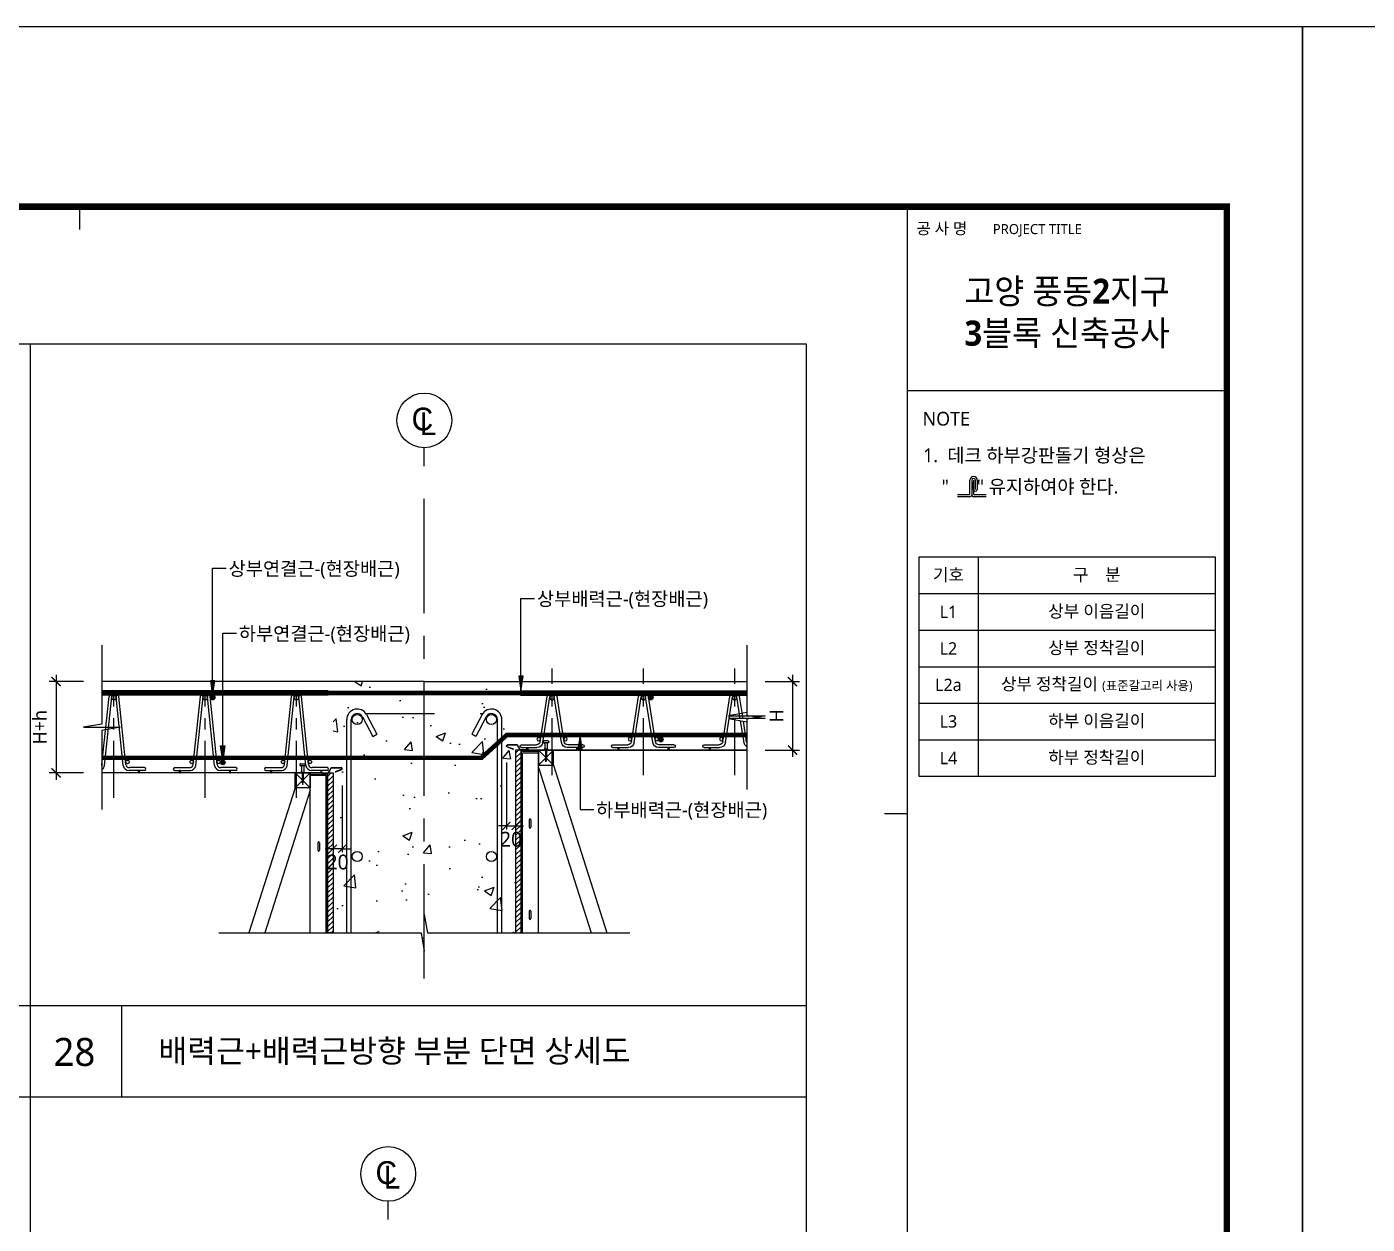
# Model space of a CAD drawing. Extents: x 10983 to 44623, y -18406 to 11294.
# Drawn here: x 33418 to 36354, y -3208 to -586 of the extents above; entities that cross this region are included whole.
import ezdxf

# ---------------------------------------------------------------- set-up
doc = ezdxf.new("R2010")
doc.units = 0
doc.header["$LTSCALE"] = 100
doc.header["$MEASUREMENT"] = 0
doc.header["$PDMODE"] = 3
doc.header["$PDSIZE"] = 10
for name, pattern in [('CEN', [62, 60, -1, 0, -1]), ('CENTERX2', [4, 2.5, -0.5, 0.5, -0.5]), ('HID', [2.5, 1.5, -1])]:
    doc.linetypes.add(name, pattern=pattern)
doc.layers.get('0').update_dxf_attribs({"linetype": 'CONTINUOUS'})
doc.layers.get('Defpoints').update_dxf_attribs({"color": 165, "linetype": 'CONTINUOUS'})
for name, color, linetype in [('-상부연결근', 4, 'CONTINUOUS'), ('-하부배력근', 3, 'CONTINUOUS'), ('-하부연결근', 4, 'CONTINUOUS'), ('0-TEXT', 3, 'CONTINUOUS'), ('DECK-CEN', 1, 'CEN'), ('DECK-CON', 2, 'CONTINUOUS'), ('DECK-DIM', 255, 'CONTINUOUS'), ('DECK-ETC STEEL', 6, 'CONTINUOUS'), ('DECK-HATCH', 251, 'CONTINUOUS'), ('DECK-LATTICE', 7, 'CONTINUOUS'), ('DECK-MAIN BAR', 2, 'CONTINUOUS'), ('DECK-PG', 4, 'CONTINUOUS'), ('DECK-RC', 251, 'CONTINUOUS'), ('DECK-RC(ETC)', 252, 'CONTINUOUS'), ('DECK-TABLE', 7, 'CONTINUOUS'), ('DECK-TEX1', 6, 'CONTINUOUS'), ('DECK-TEXT', 7, 'CONTINUOUS'), ('DECK-TITLE TEXT', 3, 'CONTINUOUS'), ('DECK-TRANS', 3, 'CONTINUOUS'), ('E2', 7, 'CONTINUOUS'), ('form', 7, 'CONTINUOUS'), ('form_TEX', 7, 'CONTINUOUS')]:
    doc.layers.add(name, color=color, linetype=linetype)
doc.styles.add('SY Panel', font='malgun.ttf')
doc.styles.add('VICON TEXT', font='malgun.ttf')
doc.styles.add('굴림', font='Gulim.ttf')
doc.styles.add('맑은고딕', font='malgun.ttf')
doc.dimstyles.new('STDECK-DIM', dxfattribs={"dimtxt": 35, "dimasz": 20, "dimexe": 15, "dimexo": 40, "dimgap": 10, "dimtad": 1, "dimdec": 0, "dimtxsty": 'SY Panel', "dimblk": 'ARCHTICK', "dimcen": 2.5, "dimdle": 15, "dimclrd": 7, "dimclre": 7, "dimclrt": 6, "dimadec": 0, "dimazin": 0, "dimtfac": 1, "dimtdec": 0, "dimtmove": 0, "dimatfit": 3, "dimldrblk": 'ARCHTICK', "dimfxl": 1, "dimarcsym": 0})
doc.dimstyles.new('STDECK-DIM 2', dxfattribs={"dimscale": 2.5, "dimtxt": 12, "dimasz": 7, "dimexe": 3, "dimexo": 3, "dimgap": 3, "dimtad": 1, "dimdec": 0, "dimlunit": 6, "dimtxsty": 'VICON TEXT', "dimblk": 'ARCHTICK', "dimcen": 2.5, "dimclrd": 7, "dimclre": 7, "dimclrt": 6, "dimadec": 0, "dimazin": 0, "dimtfac": 1, "dimtdec": 0, "dimtix": 1, "dimtmove": 0, "dimatfit": 3, "dimfxl": 1, "dimarcsym": 0})
pattern_1 = [(45, (6451.725, -5287.8665), (-5.3033009, 5.3033009), [])]

# ---------------------------------------------------------------- blocks, each defined once
blk = doc.blocks.new('_ArchTick')
at = {"color": 0, "linetype": 'ByBlock', "const_width": 0.15}
blk.add_lwpolyline([(-0.5, -0.5), (0.5, 0.5)], dxfattribs=at)
blk = doc.blocks.new('*D109')
at = {"layer": 'DECK-DIM', "color": 7, "lineweight": -2}
for p, q in [((34468.6, -2197.4), (34468.6, -2343.5)), ((34488.6, -2197.4), (34488.6, -2343.5)), ((34468.6, -2336), (34451.1, -2336)), ((34468.6, -2336), (34488.6, -2336)), ((34488.6, -2336), (34506.1, -2336))]:
    blk.add_line(p, q, dxfattribs=at)
at = {"layer": 'Defpoints', "color": 0, "ltscale": 0.5}
for p in [(34468.6, -2189.9), (34488.6, -2189.9), (34488.6, -2336)]:
    blk.add_point(p, dxfattribs=at)
at = {"layer": 'DECK-DIM', "color": 7, "lineweight": -2, "ltscale": 0.5, "xscale": 17.5, "yscale": 17.5, "zscale": 17.5}
blk.add_blockref('_ArchTick', (34468.6, -2336), dxfattribs=at)
at = {"layer": 'DECK-DIM', "color": 7, "lineweight": -2, "ltscale": 0.5, "xscale": 17.5, "yscale": 17.5, "zscale": 17.5, "rotation": 180}
blk.add_blockref('_ArchTick', (34488.6, -2336), dxfattribs=at)
at = {"layer": 'DECK-DIM', "color": 6, "ltscale": 0.5, "insert": (34478.6, -2365.3), "char_height": 32.5, "attachment_point": 5, "style": 'VICON TEXT'}
blk.add_mtext('20', dxfattribs=at)
blk = doc.blocks.new('*D110')
at = {"layer": 'DECK-DIM', "color": 7, "lineweight": -2}
for p, q in [((34088.6, -2247.4), (34088.6, -2393.5)), ((34108.6, -2247.4), (34108.6, -2393.5)), ((34088.6, -2386), (34071.1, -2386)), ((34108.6, -2386), (34088.6, -2386)), ((34108.6, -2386), (34126.1, -2386))]:
    blk.add_line(p, q, dxfattribs=at)
at = {"layer": 'Defpoints', "color": 0, "ltscale": 0.5}
for p in [(34088.6, -2239.9), (34108.6, -2239.9), (34088.6, -2386)]:
    blk.add_point(p, dxfattribs=at)
at = {"layer": 'DECK-DIM', "color": 7, "lineweight": -2, "ltscale": 0.5, "xscale": 17.5, "yscale": 17.5, "zscale": 17.5}
blk.add_blockref('_ArchTick', (34088.6, -2386), dxfattribs=at)
at = {"layer": 'DECK-DIM', "color": 7, "lineweight": -2, "ltscale": 0.5, "xscale": 17.5, "yscale": 17.5, "zscale": 17.5, "rotation": 180}
blk.add_blockref('_ArchTick', (34108.6, -2386), dxfattribs=at)
at = {"layer": 'DECK-DIM', "color": 6, "ltscale": 0.5, "insert": (34098.6, -2415.3), "char_height": 32.5, "attachment_point": 5, "style": 'VICON TEXT'}
blk.add_mtext('20', dxfattribs=at)
blk = doc.blocks.new('*D111')
at = {"layer": 'DECK-DIM', "color": 7, "lineweight": -2}
for p, q in [((33541.9, -2019.9), (33466.9, -2019.9)), ((33481.9, -2004.9), (33481.9, -2234.9)), ((33541.9, -2219.9), (33466.9, -2219.9))]:
    blk.add_line(p, q, dxfattribs=at)
at = {"layer": 'Defpoints', "color": 0, "ltscale": 0.5}
for p in [(33581.9, -2019.9), (33481.9, -2219.9), (33581.9, -2219.9)]:
    blk.add_point(p, dxfattribs=at)
at = {"layer": 'DECK-DIM', "color": 7, "lineweight": -2, "ltscale": 0.5, "xscale": 20, "yscale": 20, "zscale": 20}
for p, rotation in [((33481.9, -2019.9), 90), ((33481.9, -2219.9), 270)]:
    blk.add_blockref('_ArchTick', p, dxfattribs=dict(at, rotation=rotation))
at = {"layer": 'DECK-DIM', "color": 6, "ltscale": 0.5, "insert": (33446, -2119.9), "char_height": 30, "attachment_point": 5, "rotation": 90, "style": 'SY Panel'}
blk.add_mtext('H+h', dxfattribs=at)
blk = doc.blocks.new('*D112')
at = {"layer": 'DECK-DIM', "color": 7, "lineweight": -2}
for p, q in [((35035.3, -2019.9), (35110.3, -2019.9)), ((35095.3, -2004.9), (35095.3, -2184.9)), ((35035.3, -2169.9), (35110.3, -2169.9))]:
    blk.add_line(p, q, dxfattribs=at)
at = {"layer": 'Defpoints', "color": 0, "ltscale": 0.5}
for p in [(34995.3, -2019.9), (34995.3, -2169.9), (35095.3, -2169.9)]:
    blk.add_point(p, dxfattribs=at)
at = {"layer": 'DECK-DIM', "color": 7, "lineweight": -2, "ltscale": 0.5, "xscale": 20, "yscale": 20, "zscale": 20}
for p, rotation in [((35095.3, -2019.9), 90), ((35095.3, -2169.9), 270)]:
    blk.add_blockref('_ArchTick', p, dxfattribs=dict(at, rotation=rotation))
at = {"layer": 'DECK-DIM', "color": 6, "ltscale": 0.5, "insert": (35060.3, -2094.9), "char_height": 30, "attachment_point": 5, "rotation": 90, "style": 'SY Panel'}
blk.add_mtext('H', dxfattribs=at)
blk = doc.blocks.new('tg4')
at = {"layer": 'DECK-MAIN BAR'}
h = blk.add_hatch(color=256, dxfattribs=at)
h.dxf.hatch_style = 1
h.paths.add_polyline_path([(7710.5, 42136.7, 0.414214), (7705.5, 42131.7, 0.414214), (7710.5, 42126.7)])
h.paths.add_polyline_path([(7735.8, 42040.8, 1), (7743.8, 42040.8, 1)])
h.paths.add_polyline_path([(7710.5, 42136.7), (7710.5, 42126.7, 0.414214), (7715.5, 42131.7, 0.414214)])
edge = h.paths.add_edge_path()
edge.add_line((7683.8, 42043.8), (7683.8, 42037.7))
edge.add_arc((7681.2, 42040.7), 4, 310.4298, 409.5702)
h = blk.add_hatch(color=256, dxfattribs=at)
h.dxf.hatch_style = 1
h.paths.add_polyline_path([(7877.2, 42040.7, 1), (7885.2, 42040.7, 1)])
h.paths.add_polyline_path([(7910.5, 42136.7, 0.414214), (7905.5, 42131.7, 0.414214), (7910.5, 42126.7)])
h.paths.add_polyline_path([(7935.8, 42040.8, 1), (7943.8, 42040.8, 1)])
h.paths.add_polyline_path([(7910.5, 42136.7), (7910.5, 42126.7, 0.414214), (7915.5, 42131.7, 0.414214)])
h = blk.add_hatch(color=256, dxfattribs=at)
h.dxf.hatch_style = 1
h.paths.add_polyline_path([(8077.2, 42040.7, 1), (8085.2, 42040.7, 1)])
h.paths.add_polyline_path([(8110.5, 42136.7, 0.414214), (8105.5, 42131.7, 0.414214), (8110.5, 42126.7)])
h.paths.add_polyline_path([(8135.8, 42040.8, 1), (8143.8, 42040.8, 1)])
h.paths.add_polyline_path([(8110.5, 42136.7), (8110.5, 42126.7, 0.414214), (8115.5, 42131.7, 0.414214)])
at = {"layer": 'DECK-CEN', "linetype": 'CENTERX2', "ltscale": 0.5}
for p, q in [((7710.5, 41961.8), (7710.5, 42195.4)), ((7910.5, 41961.8), (7910.5, 42195.4)), ((8110.5, 41961.8), (8110.5, 42195.4))]:
    blk.add_line(p, q, dxfattribs=at)
at = {"layer": 'DECK-LATTICE', "ltscale": 0.5}
for p, q in [((8179.9, 42146.7), (7683.8, 42146.7)), ((8179.9, 42136.7), (7683.8, 42136.7)), ((7692.2, 42085.7), (7699.7, 42134.3)), ((7698.3, 42085.7), (7705.7, 42133.6)), ((7730.8, 42033.2), (7715.2, 42133.6)), ((7736.6, 42035), (7721.2, 42134.3)), ((7884.3, 42035), (7899.7, 42134.3)), ((7890.1, 42033.2), (7905.7, 42133.6)), ((7930.8, 42033.2), (7915.2, 42133.6)), ((7936.6, 42035), (7921.2, 42134.3)), ((8084.3, 42035), (8099.7, 42134.3)), ((8090.1, 42033.2), (8105.7, 42133.6)), ((8130.8, 42033.2), (8115.2, 42133.6)), ((8136.6, 42035), (8121.2, 42134.3)), ((7690.1, 42033.2), (7697.6, 42081.1)), ((7684.3, 42035), (7691.3, 42080)), ((7777.5, 42028.2), (7744.5, 42028.2)), ((7843.5, 42028.2), (7876.4, 42028.2)), ((7977.5, 42028.2), (7944.5, 42028.2)), ((8043.5, 42028.2), (8076.4, 42028.2)), ((8177.5, 42028.2), (8144.5, 42028.2)), ((7777.5, 42022.2), (7743.7, 42022.2)), ((7843.5, 42022.2), (7877.3, 42022.2)), ((7977.5, 42022.2), (7943.7, 42022.2)), ((8043.5, 42022.2), (8077.3, 42022.2)), ((8177.5, 42022.2), (8143.7, 42022.2))]:
    blk.add_line(p, q, dxfattribs=at)
for centre, radius, start, end in [((7702.7, 42133.7), 3.01, 349.5852, 169.9415), ((7718.2, 42133.7), 3.01, 10.0585, 190.4148), ((7902.7, 42133.7), 3.01, 349.5852, 169.9415), ((7918.2, 42133.7), 3.01, 10.0585, 190.4148), ((8102.7, 42133.7), 3.01, 349.5852, 169.9415), ((8118.2, 42133.7), 3.01, 10.0585, 190.4148), ((7676.4, 42036.2), 8, 336.4782, 351.1777), ((7677.3, 42035.2), 13, 299.8906, 351.1777), ((7743.7, 42035.2), 13, 188.8223, 270), ((7744.5, 42036.2), 8, 188.8223, 270), ((7777.5, 42025.2), 3, 270, 90), ((7843.5, 42025.2), 3, 90, 270), ((7876.4, 42036.2), 8, 270, 351.1777), ((7877.3, 42035.2), 13, 270, 351.1777), ((7943.7, 42035.2), 13, 188.8223, 270), ((7944.5, 42036.2), 8, 188.8223, 270), ((7977.5, 42025.2), 3, 270, 90), ((8043.5, 42025.2), 3, 90, 270), ((8076.4, 42036.2), 8, 270, 351.1777), ((8077.3, 42035.2), 13, 270, 351.1777), ((8143.7, 42035.2), 13, 188.8223, 270), ((8144.5, 42036.2), 8, 188.8223, 270), ((8177.5, 42025.2), 3, 270, 90)]:
    blk.add_arc(centre, radius, start, end, dxfattribs=at)
at = {"layer": 'DECK-MAIN BAR', "ltscale": 0.5}
for centre, radius in [((7710.5, 42131.7), 5), ((7910.5, 42131.7), 5), ((8110.5, 42131.7), 5), ((7739.8, 42040.8), 4), ((7881.2, 42040.7), 4), ((7939.8, 42040.8), 4), ((8081.2, 42040.7), 4), ((8139.8, 42040.8), 4)]:
    blk.add_circle(centre, radius, dxfattribs=at)
blk.add_arc((7681.2, 42040.7), 4, 310.4298, 49.5702, dxfattribs=at)
at = {"layer": 'DECK-PG'}
for p, q in [((8180.8, 42017.8), (8186.1, 42027.5)), ((8181.3, 42017.5), (8186.6, 42027.2)), ((8187.4, 42028.2), (8208.1, 42028.2)), ((8187.4, 42027.7), (8208.1, 42027.7)), ((8208.7, 42023.9), (8195.4, 42019.1)), ((8208.6, 42023.9), (8195.4, 42019.1)), ((8208.9, 42023.5), (8195.5, 42018.6)), ((7764, 42021.2), (7764, 42018.7)), ((7764.5, 42018.7), (7764.5, 42021.2)), ((7765, 42021.2), (7765, 42017.5)), ((7765, 42018.7), (7765, 42020.7)), ((7765.5, 42021.2), (7765.5, 42017.2)), ((7766, 42017.5), (7766, 42021.2)), ((7854, 42021.2), (7854, 42018.7)), ((7854.5, 42018.7), (7854.5, 42021.2)), ((7855, 42021.2), (7855, 42017.5)), ((7855, 42018.7), (7855, 42020.7)), ((7855.5, 42021.2), (7855.5, 42017.2)), ((7856, 42017.5), (7856, 42021.2)), ((7964, 42021.2), (7964, 42018.7)), ((7964.5, 42018.7), (7964.5, 42021.2)), ((7965, 42021.2), (7965, 42017.5)), ((7965, 42018.7), (7965, 42020.7)), ((7965.5, 42021.2), (7965.5, 42017.2)), ((7966, 42017.5), (7966, 42021.2)), ((8054, 42021.2), (8054, 42018.7)), ((8054.5, 42018.7), (8054.5, 42021.2)), ((8055, 42021.2), (8055, 42017.5)), ((8055, 42018.7), (8055, 42020.7)), ((8055.5, 42021.2), (8055.5, 42017.2)), ((8056, 42017.5), (8056, 42021.2)), ((8164, 42021.2), (8164, 42018.7)), ((8164.5, 42018.7), (8164.5, 42021.2)), ((8165, 42021.2), (8165, 42017.5)), ((8165, 42018.7), (8165, 42020.7)), ((8165.5, 42021.2), (8165.5, 42017.2)), ((8166, 42017.5), (8166, 42021.2)), ((8166, 42016.7), (8179.9, 42016.7)), ((8166.2, 42017.2), (8179.9, 42017.2)), ((8195.4, 42019.1), (8195.5, 42018.6))]:
    blk.add_line(p, q, dxfattribs=at)
at = {"layer": 'DECK-PG', "ltscale": 0.5}
for p, q in [((7764.7, 42017.2), (7683.8, 42017.2)), ((7765, 42016.7), (7683.8, 42016.7)), ((7855, 42016.7), (7766, 42016.7)), ((7854.7, 42017.2), (7766.2, 42017.2)), ((7965, 42016.7), (7856, 42016.7)), ((7964.7, 42017.2), (7856.2, 42017.2)), ((8055, 42016.7), (7966, 42016.7)), ((8054.7, 42017.2), (7966.2, 42017.2)), ((8165, 42016.7), (8056, 42016.7)), ((8164.7, 42017.2), (8056.2, 42017.2))]:
    blk.add_line(p, q, dxfattribs=at)
at = {"layer": 'DECK-PG'}
for centre, radius, start, end in [((8187.4, 42026.8), 1.46, 90, 151.3895), ((8187.4, 42026.8), 0.955, 90, 151.3895), ((8208.1, 42025.8), 2.46, 290, 90), ((8208.1, 42025.8), 1.96, 290, 90), ((7765, 42021.2), 1, 0, 180), ((7765, 42021.2), 1, 0, 180), ((7764.5, 42018.7), 0.5, 180, 0), ((7765, 42021.2), 0.5, 0, 180), ((7764.7, 42017.5), 0.25, 270, 0), ((7765, 42017.2), 0.5, 270, 0), ((7766, 42017.2), 0.5, 180, 270), ((7766.2, 42017.5), 0.25, 180, 270), ((7855, 42021.2), 1, 0, 180), ((7855, 42021.2), 1, 0, 180), ((7854.5, 42018.7), 0.5, 180, 0), ((7855, 42021.2), 0.5, 0, 180), ((7854.7, 42017.5), 0.25, 270, 0), ((7855, 42017.2), 0.5, 270, 0), ((7856, 42017.2), 0.5, 180, 270), ((7856.2, 42017.5), 0.25, 180, 270), ((7965, 42021.2), 1, 0, 180), ((7965, 42021.2), 1, 0, 180), ((7964.5, 42018.7), 0.5, 180, 0), ((7965, 42021.2), 0.5, 0, 180), ((7964.7, 42017.5), 0.25, 270, 0), ((7965, 42017.2), 0.5, 270, 0), ((7966, 42017.2), 0.5, 180, 270), ((7966.2, 42017.5), 0.25, 180, 270), ((8055, 42021.2), 1, 0, 180), ((8055, 42021.2), 1, 0, 180), ((8054.5, 42018.7), 0.5, 180, 0), ((8055, 42021.2), 0.5, 0, 180), ((8054.7, 42017.5), 0.25, 270, 0), ((8055, 42017.2), 0.5, 270, 0), ((8056, 42017.2), 0.5, 180, 270), ((8056.2, 42017.5), 0.25, 180, 270), ((8165, 42021.2), 1, 0, 180), ((8165, 42021.2), 1, 0, 180), ((8164.5, 42018.7), 0.5, 180, 0), ((8165, 42021.2), 0.5, 0, 180), ((8164.7, 42017.5), 0.25, 270, 0), ((8165, 42017.2), 0.5, 270, 0), ((8166, 42017.2), 0.5, 180, 270), ((8166.2, 42017.5), 0.25, 180, 270), ((8179.9, 42018.3), 1.05, 270, 331.3895), ((8179.9, 42018.3), 1.55, 270, 331.3895)]:
    blk.add_arc(centre, radius, start, end, dxfattribs=at)
blk = doc.blocks.new('하부강판돌기')
for p, q in [((1505193, 767703), (1505193, 767942)), ((1505225, 767942), (1505225, 767687)), ((1505257, 767942), (1505257, 767703)), ((1505257, 767782), (1505257, 767910)), ((1505289, 767782), (1505289, 767942)), ((1505321, 767942), (1505321, 767782)), ((1505177, 767687), (1504975, 767687)), ((1505193, 767655), (1504975, 767655)), ((1505475, 767655), (1505257, 767655)), ((1505475, 767687), (1505273, 767687))]:
    blk.add_line(p, q)
for centre, radius, start, end in [((1505257, 767942), 63.8, 0, 180), ((1505257, 767942), 63.8, 0, 180), ((1505257, 767942), 31.9, 0, 180), ((1505289, 767782), 31.9, 180, 0), ((1505177, 767703), 15.9, 270, 0), ((1505193, 767687), 31.9, 270, 0), ((1505257, 767687), 31.9, 180, 270), ((1505273, 767703), 15.9, 180, 270)]:
    blk.add_arc(centre, radius, start, end)

msp = doc.modelspace()

# ---------------------------------------------------------------- hatches: boundary and pattern name
at = {"layer": '-상부연결근', "linetype": 'ByBlock'}
h = msp.add_hatch(color=0, dxfattribs=at)
h.paths.add_polyline_path([(33829.4, -2018.4), (33824.7, -2018.4), (33824.7, -2049.9)])
h.paths.add_polyline_path([(33824.7, -2018.4), (33820, -2018.4), (33824.7, -2049.9)])
at = {"layer": '-상부연결근'}
h = msp.add_hatch(color=256, dxfattribs=at)
h.dxf.hatch_style = 1
h.paths.add_polyline_path([(33829.7, -2054.9, 1), (33819.7, -2054.9, 1)])
h = msp.add_hatch(color=256, dxfattribs=at)
h.dxf.hatch_style = 1
h.paths.add_polyline_path([(34789.7, -2054.9, 1), (34779.7, -2054.9, 1)])
at = {"layer": '-하부배력근', "linetype": 'ByBlock'}
h = msp.add_hatch(color=0, dxfattribs=at)
h.paths.add_polyline_path([(34625.2, -2168.3), (34629.9, -2168.3), (34629.9, -2136.9)])
h.paths.add_polyline_path([(34629.9, -2168.3), (34634.7, -2168.3), (34629.9, -2136.9)])
at = {"layer": '-하부연결근'}
h = msp.add_hatch(color=256, dxfattribs=at)
h.dxf.hatch_style = 1
h.paths.add_polyline_path([(34811.9, -2146.9, 1), (34801.9, -2146.9, 1)])
at = {"layer": '-하부연결근', "linetype": 'ByBlock'}
h = msp.add_hatch(color=0, dxfattribs=at)
h.paths.add_polyline_path([(33847.1, -2191.9), (33847.1, -2160.4), (33842.4, -2160.4)])
h.paths.add_polyline_path([(33847.1, -2191.9), (33851.8, -2160.4), (33847.1, -2160.4)])
at = {"layer": '-하부연결근'}
h = msp.add_hatch(color=256, dxfattribs=at)
h.dxf.hatch_style = 1
h.paths.add_polyline_path([(33852.1, -2196.9, 1), (33842.1, -2196.9, 1)])
at = {"linetype": 'ByBlock'}
h = msp.add_hatch(color=256, dxfattribs=at)
h.paths.add_polyline_path([(34505, -2008.4), (34500.3, -2008.4), (34500.3, -2039.9)])
h.paths.add_polyline_path([(34500.3, -2008.4), (34495.5, -2008.4), (34500.3, -2039.9)])
at = {"layer": 'DECK-HATCH'}
h = msp.add_hatch(dxfattribs=at)
h.set_pattern_fill('AR-CONC', color=256, scale=30, style=0)
h.set_pattern_definition([(50, (6451.72, -5287.87), (215.178, -18.8256), [22.5, -247.5]), (355, (6451.72, -5287.87), (-41.6254, 225.6576), [18, -198]), (100.45144, (6469.66, -5289.44), (173.5527, 206.832), [19.122, -210.3426]), (46.1842, (6451.72, -5227.87), (320.1724, -49.6558), [33.75, -371.25]), (96.6356, (6478.4, -5232), (280.3986, 292.2356), [28.683, -315.514]), (351.1842, (6451.72, -5227.87), (280.3986, 292.2356), [27, -297]), (21, (6481.72, -5242.87), (179.0721, -120.7857), [22.5, -247.5]), (326, (6481.72, -5242.87), (72.9946, 217.545), [18, -198]), (71.45144, (6496.65, -5252.93), (252.0667, 96.7593), [19.122, -210.3426]), (37.5, (6451.725, -5287.87), (3.64796, 99.86816), [0, -195.6, 0, -201, 0, -198.75]), (7.5, (6451.72, -5287.87), (78.92086, 118.3235), [0, -114.6, 0, -191.1, 0, -75.75]), (327.5, (6384.825, -5287.87), (160.14673, -6.76646), [0, -75, 0, -234, 0, -310.5]), (317.5, (6354.82, -5287.87), (174.95585, 30.0315), [0, -97.5, 0, -155.4, 0, -220.5])])
h.paths.add_polyline_path([(34288.6, -2019.9), (34088.6, -2019.9), (34088.6, -2570), (34281.5, -2570), (34288.6, -2610), (34288.6, -2530)])
h.paths.add_polyline_path([(34488.6, -2019.9), (34288.6, -2019.9), (34288.6, -2530), (34295.6, -2570), (34488.6, -2570)])
at = {"layer": 'DECK-HATCH', "linetype": 'ByBlock'}
h = msp.add_hatch(dxfattribs=at)
h.set_pattern_fill('ANSI31', color=256, scale=60, style=0)
h.set_pattern_definition(pattern_1)
h.paths.add_polyline_path([(34500.6, -2169.9), (34488.6, -2169.9), (34488.6, -2570), (34500.6, -2570)])
h.paths.add_polyline_path([(34481.3, -2288.5), (34539.9, -2288.5), (34539.9, -2333.5), (34481.3, -2333.5)], flags=9)
h = msp.add_hatch(dxfattribs=at)
h.set_pattern_fill('ANSI31', color=256, scale=60, style=0)
h.set_pattern_definition(pattern_1)
h.paths.add_polyline_path([(34088.6, -2219.9), (34076.6, -2219.9), (34076.6, -2570), (34088.6, -2570)])
h.paths.add_polyline_path([(34069.3, -2338.5), (34127.9, -2338.5), (34127.9, -2383.5), (34069.3, -2383.5)], flags=9)
at = {"layer": 'DECK-MAIN BAR'}
h = msp.add_hatch(color=256, dxfattribs=at)
h.dxf.hatch_style = 1
h.paths.add_polyline_path([(33975, -2195.8, 1), (33983, -2195.8, 1)])
h.paths.add_polyline_path([(34034.1, -2195.8, 1), (34042.1, -2195.8, 1)])
h.paths.add_polyline_path([(34013.6, -2054.9, 1), (34003.6, -2054.9, 1)])
h.paths.add_polyline_path([(33803.6, -2054.9, 1), (33813.6, -2054.9, 1)])
h.paths.add_polyline_path([(33775, -2195.8, 1), (33783, -2195.8, 1)])
h.paths.add_polyline_path([(33834.1, -2195.8, 1), (33842.1, -2195.8, 1)])
h.paths.add_polyline_path([(33634.2, -2195.8, 1), (33642.2, -2195.8, 1)])
h.paths.add_polyline_path([(33603.6, -2054.9, 1), (33613.6, -2054.9, 1)])

# ---------------------------------------------------------------- linework, layer by layer
at = {"layer": '-상부연결근', "color": 0, "linetype": 'ByBlock'}
for p, q in [((33824.7, -1771.9), (33854.7, -1771.9)), ((33824.7, -2049.9), (33824.7, -1771.9))]:
    msp.add_line(p, q, dxfattribs=at)
msp.add_lwpolyline([(33829.4, -2018.4), (33820, -2018.4), (33824.7, -2049.9), (33829.4, -2018.4)], dxfattribs=at)
at = {"layer": '-상부연결근'}
for centre in [(33824.7, -2054.9), (34784.7, -2054.9)]:
    msp.add_circle(centre, 5, dxfattribs=at)
at = {"layer": '-하부배력근', "color": 0, "linetype": 'ByBlock'}
for p, q in [((34629.9, -2136.9), (34629.9, -2300)), ((34629.9, -2300), (34659.9, -2300))]:
    msp.add_line(p, q, dxfattribs=at)
at = {"layer": '-하부배력근', "ltscale": 0.5, "const_width": 10}
msp.add_lwpolyline([(33582.4, -2186.9), (34413.7, -2186.9), (34469.3, -2136.9), (34995.9, -2136.9)], dxfattribs=at)
at = {"layer": '-하부배력근', "color": 0, "linetype": 'ByBlock'}
msp.add_lwpolyline([(34625.2, -2168.3), (34634.7, -2168.3), (34629.9, -2136.9), (34625.2, -2168.3)], dxfattribs=at)
at = {"layer": '-하부연결근', "color": 0, "linetype": 'ByBlock'}
for p, q in [((33847.1, -1914.1), (33877.1, -1914.1)), ((33847.1, -2191.9), (33847.1, -1914.1))]:
    msp.add_line(p, q, dxfattribs=at)
msp.add_lwpolyline([(33842.4, -2160.4), (33851.8, -2160.4), (33847.1, -2191.9), (33842.4, -2160.4)], dxfattribs=at)
at = {"layer": '-하부연결근'}
for centre in [(34806.9, -2146.9), (33847.1, -2196.9)]:
    msp.add_circle(centre, 5, dxfattribs=at)
at = {"linetype": 'ByBlock'}
for p, q in [((34500.3, -2039.9), (34500.3, -1837.9)), ((34500.3, -1837.9), (34530.3, -1837.9))]:
    msp.add_line(p, q, dxfattribs=at)
msp.add_lwpolyline([(34505, -2008.4), (34495.5, -2008.4), (34500.3, -2039.9), (34505, -2008.4)], dxfattribs=at)
at = {"layer": 'DECK-CEN', "linetype": 'CENTERX2'}
msp.add_line((34288.6, -2670), (34288.6, -1598), dxfattribs=at)
at = {"layer": 'DECK-CEN', "linetype": 'CENTERX2', "ltscale": 0.5}
for p, q in [((33608.6, -2274.7), (33608.6, -2041.2)), ((33808.6, -2274.7), (33808.6, -2041.2)), ((34008.6, -2274.7), (34008.6, -2041.2))]:
    msp.add_line(p, q, dxfattribs=at)
at = {"layer": 'DECK-CON'}
for q in [(33581.9, -2019.9), (34995.3, -2019.9)]:
    msp.add_line((34288.6, -2019.9), q, dxfattribs=at)
for points in [[(33581.9, -1939.9), (33581.9, -2112.8), (33541.9, -2119.9), (33621.9, -2119.9), (33581.9, -2126.9), (33581.9, -2299.9)], [(34995.3, -1939.9), (34995.3, -2087.8), (34955.3, -2094.9), (35035.3, -2094.9), (34995.3, -2101.9), (34995.3, -2249.9)], [(34995.3, -1945.9), (34995.3, -2093.8), (35035.3, -2100.9), (34955.3, -2100.9), (34995.3, -2107.9), (34995.3, -2255.9)], [(33838.6, -2570), (34281.5, -2570), (34288.6, -2610), (34288.6, -2530), (34295.6, -2570), (34738.6, -2570)]]:
    msp.add_lwpolyline(points, dxfattribs=at)
for points in [[(34500.6, -2169.9), (34488.6, -2169.9), (34488.6, -2570), (34500.6, -2570)], [(34076.6, -2219.9), (34088.6, -2219.9), (34088.6, -2570), (34076.6, -2570)]]:
    msp.add_lwpolyline(points, close=True, dxfattribs=at)
at = {"layer": 'DECK-ETC STEEL'}
for points in [[(34503.6, -2169.9), (34500.6, -2169.9), (34500.6, -2570), (34503.6, -2570), (34503.6, -2175.9), (34538.6, -2175.9), (34538.6, -2172.9), (34503.6, -2172.9), (34503.6, -2169.9), (34500.6, -2169.9)], [(34073.6, -2219.9), (34076.6, -2219.9), (34076.6, -2570), (34073.6, -2570), (34073.6, -2225.9), (34038.6, -2225.9), (34038.6, -2222.9), (34073.6, -2222.9), (34073.6, -2219.9), (34076.6, -2219.9)]]:
    msp.add_lwpolyline(points, dxfattribs=at)
at = {"layer": 'DECK-LATTICE', "ltscale": 0.5}
for p, q in [((34078, -2039.9), (33581.9, -2039.9)), ((34078, -2049.9), (33581.9, -2049.9)), ((33582.4, -2201.6), (33597.9, -2052.3)), ((33588.2, -2203.3), (33603.8, -2053)), ((33628.9, -2203.3), (33613.4, -2053)), ((33634.7, -2201.6), (33619.3, -2052.3)), ((33782.4, -2201.6), (33797.9, -2052.3)), ((33788.2, -2203.3), (33803.8, -2053)), ((33828.9, -2203.3), (33813.4, -2053)), ((33834.7, -2201.6), (33819.3, -2052.3)), ((33982.4, -2201.6), (33997.9, -2052.3)), ((33988.2, -2203.3), (34003.8, -2053)), ((34028.9, -2203.3), (34013.4, -2053)), ((34034.7, -2201.6), (34019.3, -2052.3)), ((33675.6, -2214.4), (33641.8, -2214.4)), ((33675.6, -2208.4), (33642.6, -2208.4)), ((33741.6, -2208.4), (33774.5, -2208.4)), ((33741.6, -2214.4), (33775.4, -2214.4)), ((33875.6, -2214.4), (33841.8, -2214.4)), ((33875.6, -2208.4), (33842.6, -2208.4)), ((33941.6, -2208.4), (33974.5, -2208.4)), ((33941.6, -2214.4), (33975.4, -2214.4)), ((34075.6, -2214.4), (34041.8, -2214.4)), ((34075.6, -2208.4), (34042.6, -2208.4))]:
    msp.add_line(p, q, dxfattribs=at)
for centre, radius, start, end in [((33600.8, -2052.9), 3.01, 349.5852, 169.9415), ((33616.4, -2052.9), 3.01, 10.0585, 190.4148), ((33800.8, -2052.9), 3.01, 349.5852, 169.9415), ((33816.4, -2052.9), 3.01, 10.0585, 190.4148), ((34000.8, -2052.9), 3.01, 349.5852, 169.9415), ((34016.4, -2052.9), 3.01, 10.0585, 190.4148), ((33574.5, -2200.4), 8, 336.4782, 351.1777), ((33642.6, -2200.4), 8, 188.8223, 270), ((33774.5, -2200.4), 8, 270, 351.1777), ((33842.6, -2200.4), 8, 188.8223, 270), ((33974.5, -2200.4), 8, 270, 351.1777), ((34042.6, -2200.4), 8, 188.8223, 270), ((33575.4, -2201.4), 13, 299.8906, 351.1777), ((33641.8, -2201.4), 13, 188.8223, 270), ((33675.6, -2211.4), 3, 270, 90), ((33741.6, -2211.4), 3, 90, 270), ((33775.4, -2201.4), 13, 270, 351.1777), ((33841.8, -2201.4), 13, 188.8223, 270), ((33875.6, -2211.4), 3, 270, 90), ((33941.6, -2211.4), 3, 90, 270), ((33975.4, -2201.4), 13, 270, 351.1777), ((34041.8, -2201.4), 13, 188.8223, 270), ((34075.6, -2211.4), 3, 270, 90)]:
    msp.add_arc(centre, radius, start, end, dxfattribs=at)
at = {"layer": 'DECK-MAIN BAR', "ltscale": 0.5}
for centre, radius in [((33608.6, -2054.9), 5), ((33808.6, -2054.9), 5), ((34008.6, -2054.9), 5), ((33638.2, -2195.8), 4), ((33779, -2195.8), 4), ((33838.1, -2195.8), 4), ((33979, -2195.8), 4), ((34038.1, -2195.8), 4)]:
    msp.add_circle(centre, radius, dxfattribs=at)
msp.add_arc((33579, -2195.8), 4, 316.2851, 43.7149, dxfattribs=at)
at = {"layer": 'DECK-PG', "ltscale": 0.5}
for p, q in [((33662.8, -2219.4), (33581.9, -2219.4)), ((33663.1, -2219.9), (33581.9, -2219.9)), ((33753.1, -2219.9), (33664.1, -2219.9)), ((33752.8, -2219.4), (33664.3, -2219.4)), ((33863.1, -2219.9), (33754.1, -2219.9)), ((33862.8, -2219.4), (33754.3, -2219.4)), ((33953.1, -2219.9), (33864.1, -2219.9)), ((33952.8, -2219.4), (33864.3, -2219.4)), ((34063.1, -2219.9), (33954.1, -2219.9)), ((34062.8, -2219.4), (33954.3, -2219.4))]:
    msp.add_line(p, q, dxfattribs=at)
at = {"layer": 'DECK-PG'}
for p, q in [((33662.1, -2215.4), (33662.1, -2217.9)), ((33662.6, -2217.9), (33662.6, -2215.4)), ((33663.1, -2215.4), (33663.1, -2219.1)), ((33663.1, -2217.9), (33663.1, -2215.9)), ((33663.6, -2215.4), (33663.6, -2219.4)), ((33664.1, -2219.1), (33664.1, -2215.4)), ((33752.1, -2215.4), (33752.1, -2217.9)), ((33752.6, -2217.9), (33752.6, -2215.4)), ((33753.1, -2215.4), (33753.1, -2219.1)), ((33753.1, -2217.9), (33753.1, -2215.9)), ((33753.6, -2215.4), (33753.6, -2219.4)), ((33754.1, -2219.1), (33754.1, -2215.4)), ((33862.1, -2215.4), (33862.1, -2217.9)), ((33862.6, -2217.9), (33862.6, -2215.4)), ((33863.1, -2215.4), (33863.1, -2219.1)), ((33863.1, -2217.9), (33863.1, -2215.9)), ((33863.6, -2215.4), (33863.6, -2219.4)), ((33864.1, -2219.1), (33864.1, -2215.4)), ((33952.1, -2215.4), (33952.1, -2217.9)), ((33952.6, -2217.9), (33952.6, -2215.4)), ((33953.1, -2215.4), (33953.1, -2219.1)), ((33953.1, -2217.9), (33953.1, -2215.9)), ((33953.6, -2215.4), (33953.6, -2219.4)), ((33954.1, -2219.1), (33954.1, -2215.4)), ((34062.1, -2215.4), (34062.1, -2217.9)), ((34062.6, -2217.9), (34062.6, -2215.4)), ((34063.1, -2215.4), (34063.1, -2219.1)), ((34063.1, -2217.9), (34063.1, -2215.9)), ((34063.6, -2215.4), (34063.6, -2219.4)), ((34064.1, -2219.1), (34064.1, -2215.4)), ((34064.1, -2219.9), (34078, -2219.9)), ((34064.3, -2219.4), (34078, -2219.4)), ((34078.9, -2218.8), (34084.2, -2209.1)), ((34079.4, -2219), (34084.7, -2209.3)), ((34085.5, -2208.4), (34106.2, -2208.4)), ((34085.5, -2208.9), (34106.2, -2208.9)), ((34106.8, -2212.6), (34093.5, -2217.5)), ((34106.7, -2212.7), (34093.5, -2217.5)), ((34093.5, -2217.5), (34093.7, -2218)), ((34107, -2213.1), (34093.7, -2218))]:
    msp.add_line(p, q, dxfattribs=at)
for centre, radius, start, end in [((33663.1, -2215.4), 1, 0, 180), ((33663.1, -2215.4), 1, 0, 180), ((33662.6, -2217.9), 0.5, 180, 0), ((33663.1, -2215.4), 0.5, 0, 180), ((33662.8, -2219.1), 0.25, 270, 0), ((33663.1, -2219.4), 0.5, 270, 0), ((33664.1, -2219.4), 0.5, 180, 270), ((33664.3, -2219.1), 0.25, 180, 270), ((33753.1, -2215.4), 1, 0, 180), ((33753.1, -2215.4), 1, 0, 180), ((33752.6, -2217.9), 0.5, 180, 0), ((33753.1, -2215.4), 0.5, 0, 180), ((33752.8, -2219.1), 0.25, 270, 0), ((33753.1, -2219.4), 0.5, 270, 0), ((33754.1, -2219.4), 0.5, 180, 270), ((33754.3, -2219.1), 0.25, 180, 270), ((33863.1, -2215.4), 1, 0, 180), ((33863.1, -2215.4), 1, 0, 180), ((33862.6, -2217.9), 0.5, 180, 0), ((33863.1, -2215.4), 0.5, 0, 180), ((33862.8, -2219.1), 0.25, 270, 0), ((33863.1, -2219.4), 0.5, 270, 0), ((33864.1, -2219.4), 0.5, 180, 270), ((33864.3, -2219.1), 0.25, 180, 270), ((33953.1, -2215.4), 1, 0, 180), ((33953.1, -2215.4), 1, 0, 180), ((33952.6, -2217.9), 0.5, 180, 0), ((33953.1, -2215.4), 0.5, 0, 180), ((33952.8, -2219.1), 0.25, 270, 0), ((33953.1, -2219.4), 0.5, 270, 0), ((33954.1, -2219.4), 0.5, 180, 270), ((33954.3, -2219.1), 0.25, 180, 270), ((34063.1, -2215.4), 1, 0, 180), ((34063.1, -2215.4), 1, 0, 180), ((34062.6, -2217.9), 0.5, 180, 0), ((34063.1, -2215.4), 0.5, 0, 180), ((34062.8, -2219.1), 0.25, 270, 0), ((34063.1, -2219.4), 0.5, 270, 0), ((34064.1, -2219.4), 0.5, 180, 270), ((34064.3, -2219.1), 0.25, 180, 270), ((34078, -2218.3), 1.05, 270, 331.3895), ((34078, -2218.3), 1.55, 270, 331.3895), ((34085.5, -2209.8), 1.46, 90, 151.3895), ((34085.5, -2209.8), 0.955, 90, 151.3895), ((34106.2, -2210.8), 2.46, 290, 90), ((34106.2, -2210.8), 1.96, 290, 90)]:
    msp.add_arc(centre, radius, start, end, dxfattribs=at)
at = {"layer": 'DECK-RC'}
for p, q in [((34118.6, -2570), (34118.6, -2102.9)), ((34128.6, -2570), (34128.6, -2102.9)), ((34153.1, -2096.8), (34175.6, -2139.8)), ((34162, -2092.2), (34184.5, -2135.2)), ((34415.2, -2092.2), (34392.7, -2135.2)), ((34424.1, -2096.8), (34401.6, -2139.8)), ((34448.6, -2570), (34448.6, -2102.9)), ((34458.6, -2570), (34458.6, -2102.9)), ((34175.6, -2139.8), (34184.5, -2135.2)), ((34401.6, -2139.8), (34392.7, -2135.2))]:
    msp.add_line(p, q, dxfattribs=at)
at = {"layer": 'DECK-RC', "linetype": 'HID'}
msp.add_line((34160.6, -2089.9), (34416.6, -2089.9), dxfattribs=at)
at = {"layer": 'DECK-RC'}
for centre in [(34141.6, -2102.9), (34435.6, -2102.9), (34141.6, -2402.9), (34435.6, -2402.9)]:
    msp.add_circle(centre, 11, dxfattribs=at)
for centre, radius, start, end in [((34141.6, -2102.9), 23, 27.5898, 180), ((34435.6, -2102.9), 23, 0, 152.4102), ((34141.6, -2102.9), 13, 27.5824, 180), ((34435.6, -2102.9), 13, 0, 152.4176)]:
    msp.add_arc(centre, radius, start, end, dxfattribs=at)
at = {"layer": 'DECK-RC(ETC)'}
for p, q in [((34538.6, -2202.9), (34571.6, -2169.9)), ((34571.6, -2202.9), (34538.6, -2169.9)), ((34549.1, -2150.9), (34549.1, -2152.9)), ((34560.1, -2149.9), (34550.1, -2149.9)), ((34560.1, -2153.9), (34550.1, -2153.9)), ((34551.1, -2168.5), (34551.1, -2169.3)), ((34552.2, -2167.9), (34551.7, -2167.9)), ((34558.5, -2169.9), (34551.7, -2169.9)), ((34558, -2167.9), (34552.2, -2167.9)), ((34552.8, -2156.2), (34552.8, -2166.6)), ((34556.1, -2167.9), (34554.1, -2167.9)), ((34554.1, -2169.9), (34554.1, -2190.4)), ((34556.1, -2169.9), (34556.1, -2190.4)), ((34557.4, -2156.2), (34557.4, -2166.6)), ((34558.5, -2167.9), (34558, -2167.9)), ((34559.1, -2168.5), (34559.1, -2169.3)), ((34561.1, -2150.9), (34561.1, -2152.9)), ((34016.1, -2200.9), (34016.1, -2202.9)), ((34017.1, -2199.9), (34027.1, -2199.9)), ((34028.1, -2200.9), (34028.1, -2202.9)), ((34538.6, -2570), (34538.6, -2175.9)), ((34555.1, -2195.4), (34554.1, -2190.4)), ((34556.1, -2190.4), (34555.1, -2195.4)), ((34038.6, -2252.9), (34005.6, -2219.9)), ((34005.6, -2252.9), (34038.6, -2219.9)), ((34017.1, -2203.9), (34027.1, -2203.9)), ((34018.1, -2218.5), (34018.1, -2219.3)), ((34018.7, -2217.9), (34019.2, -2217.9)), ((34018.7, -2219.9), (34025.5, -2219.9)), ((34019.2, -2217.9), (34025, -2217.9)), ((34019.8, -2206.2), (34019.8, -2216.6)), ((34021.1, -2217.9), (34023.1, -2217.9)), ((34021.1, -2219.9), (34021.1, -2240.4)), ((34023.1, -2219.9), (34023.1, -2240.4)), ((34024.4, -2206.2), (34024.4, -2216.6)), ((34025, -2217.9), (34025.5, -2217.9)), ((34026.1, -2218.5), (34026.1, -2219.3)), ((34038.6, -2570), (34038.6, -2225.9)), ((34538.6, -2208), (34654, -2570)), ((34571.6, -2202.9), (34688.6, -2570)), ((34005.6, -2252.9), (33904.5, -2570)), ((34038.6, -2258), (33939.2, -2570)), ((34021.1, -2240.4), (34022.1, -2245.4)), ((34022.1, -2245.4), (34023.1, -2240.4)), ((34518.1, -2322.9), (34518.1, -2338.9)), ((34522.1, -2322.9), (34522.1, -2338.9)), ((34055.1, -2372.9), (34055.1, -2388.9)), ((34059.1, -2372.9), (34059.1, -2388.9)), ((34518.1, -2522.9), (34518.1, -2538.9)), ((34522.1, -2522.9), (34522.1, -2538.9))]:
    msp.add_line(p, q, dxfattribs=at)
for points in [[(34571.6, -2169.9), (34538.6, -2169.9), (34538.6, -2202.9), (34571.6, -2202.9), (34571.6, -2169.9)], [(34005.6, -2219.9), (34038.6, -2219.9), (34038.6, -2252.9), (34005.6, -2252.9), (34005.6, -2219.9)]]:
    msp.add_lwpolyline(points, dxfattribs=at)
for centre, radius, start, end in [((34550.1, -2150.9), 1, 90, 180), ((34550.1, -2152.9), 1, 180, 270), ((34550.1, -2156.6), 2.75, 7.7709, 89.4479), ((34551.7, -2168.5), 0.6, 90, 180), ((34551.7, -2169.3), 0.6, 180, 270), ((34551.4, -2166.5), 1.39, 281.7725, 355.1369), ((34560.1, -2156.6), 2.75, 90.5521, 172.2291), ((34558.8, -2166.5), 1.39, 184.8631, 258.2275), ((34558.5, -2168.5), 0.6, 0, 90), ((34558.5, -2169.3), 0.6, 270, 0), ((34560.1, -2150.9), 1, 0, 90), ((34560.1, -2152.9), 1, 270, 0), ((34017.1, -2200.9), 1, 90, 180), ((34027.1, -2200.9), 1, 0, 90), ((34017.1, -2202.9), 1, 180, 270), ((34017.1, -2206.6), 2.75, 7.7709, 89.4479), ((34018.7, -2218.5), 0.6, 90, 180), ((34018.7, -2219.3), 0.6, 180, 270), ((34018.4, -2216.5), 1.39, 281.7725, 355.1369), ((34027.1, -2206.6), 2.75, 90.5521, 172.2291), ((34025.8, -2216.5), 1.39, 184.8631, 258.2275), ((34025.5, -2218.5), 0.6, 0, 90), ((34025.5, -2219.3), 0.6, 270, 0), ((34027.1, -2202.9), 1, 270, 0), ((34520.1, -2322.9), 2, 0, 180), ((34520.1, -2322.9), 2, 0, 180), ((34520.1, -2338.9), 2, 180, 0), ((34057.1, -2372.9), 2, 0, 180), ((34057.1, -2372.9), 2, 0, 180), ((34057.1, -2388.9), 2, 180, 0), ((34520.1, -2522.9), 2, 0, 180), ((34520.1, -2522.9), 2, 0, 180), ((34520.1, -2538.9), 2, 180, 0)]:
    msp.add_arc(centre, radius, start, end, dxfattribs=at)
at = {"layer": 'DECK-TABLE', "ltscale": 0.5}
for p, q in [((33425.1, -1280.1), (33425.1, -6230.1)), ((35125.1, -2730.1), (28325.1, -2730.1)), ((33625.1, -2730.1), (33625.1, -2930.1)), ((35125.1, -2930.1), (28325.1, -2930.1))]:
    msp.add_line(p, q, dxfattribs=at)
at = {"layer": 'DECK-TABLE', "color": 9, "ltscale": 0.5}
for p, q in [((35501.8, -1747.3), (35501.8, -2227.3)), ((35371.8, -1827.3), (36021.8, -1827.3)), ((35371.8, -1907.3), (36021.8, -1907.3)), ((35371.8, -1987.3), (36021.8, -1987.3)), ((35371.8, -2067.3), (36021.8, -2067.3)), ((35371.8, -2147.3), (36021.8, -2147.3))]:
    msp.add_line(p, q, dxfattribs=at)
at = {"layer": 'DECK-TABLE', "ltscale": 0.5}
msp.add_lwpolyline([(28325.1, -1280.1), (35125.1, -1280.1), (35125.1, -6230.1), (28325.1, -6230.1)], close=True, dxfattribs=at)
at = {"layer": 'DECK-TABLE', "color": 9, "ltscale": 0.5}
msp.add_lwpolyline([(35371.8, -2227.3), (36021.8, -2227.3), (36021.8, -1747.3), (35371.8, -1747.3)], close=True, dxfattribs=at)
at = {"layer": 'DECK-TRANS', "ltscale": 0.5, "const_width": 10}
msp.add_lwpolyline([(34995.3, -2044.9), (33581.9, -2044.9)], dxfattribs=at)
at = {"layer": 'Defpoints'}
for points in [[(27802.5, -6526.2), (36212.5, -6526.2), (36212.5, -586.2), (27802.5, -586.2)], [(36212.5, -6526.2), (44622.5, -6526.2), (44622.5, -586.2), (36212.5, -586.2)]]:
    msp.add_lwpolyline(points, close=True, dxfattribs=at)
at = {"layer": 'E2', "linetype": 'ByBlock'}
for p, q in [((34288.6, -1548), (34288.6, -1508)), ((34209.5, -3198), (34209.5, -3158))]:
    msp.add_line(p, q, dxfattribs=at)
for centre in [(34288.6, -1448), (34209.5, -3098)]:
    msp.add_circle(centre, 60, dxfattribs=at)
at = {"layer": 'form', "color": 30}
for p, q in [((33533.4, -980.1), (33533.4, -1030.1)), ((35346.8, -980.1), (35346.8, -6298.4)), ((35346.8, -2309.7), (35296.8, -2309.7))]:
    msp.add_line(p, q, dxfattribs=at)
at = {"layer": 'form'}
msp.add_line((36046.8, -1382.9), (35346.8, -1382.9), dxfattribs=at)
at = {"layer": 'form', "color": 30, "const_width": 14.2}
msp.add_lwpolyline([(28093.2, -980.1), (28093.2, -6298.4), (36046.8, -6298.4), (36046.8, -980.1)], close=True, dxfattribs=at)

# ---------------------------------------------------------------- block references
at = {"layer": 'DECK-LATTICE', "xscale": -1}
msp.add_blockref('tg4', (42679.1, -44186.6), dxfattribs=at)
at = {"layer": 'form_TEX', "xscale": 0.1260732435201438, "yscale": 0.1260732435201438, "zscale": 0.1260732435201438}
msp.add_blockref('하부강판돌기', (-154280.6, -98395.9), dxfattribs=at)

# ---------------------------------------------------------------- texts
at = {"layer": '-상부연결근', "color": 0, "style": 'VICON TEXT'}
msp.add_text('상부연결근-(현장배근)', height=30, dxfattribs=at).set_placement((33859.8, -1787.7))
at = {"layer": '-하부배력근', "color": 0, "style": 'VICON TEXT'}
msp.add_text('하부배력근-(현장배근)', height=30, dxfattribs=at).set_placement((34665, -2315.8))
at = {"layer": '-하부연결근', "color": 0, "style": 'VICON TEXT'}
msp.add_text('하부연결근-(현장배근)', height=30, dxfattribs=at).set_placement((33882.2, -1929.9))
at = {"layer": '0-TEXT', "color": 3, "ltscale": 0.5, "insert": (35696.8, -1214), "char_height": 55, "width": 700, "attachment_point": 5, "style": '맑은고딕'}
msp.add_mtext('{\\fMalgun Gothic|b1|i0|c129|p50;\\W0.95;고양 풍동2지구 \\P3블록 신축공사}', dxfattribs=at)
at = {"layer": 'DECK-TABLE', "char_height": 27, "width": 150, "attachment_point": 5, "style": '맑은고딕'}
for s, insert in [('기호', (35436.8, -1787.3)), ('L1', (35436.8, -1867.3)), ('L2', (35436.8, -1947.3)), ('L2a', (35436.8, -2027.3)), ('L3', (35436.8, -2107.3)), ('L4', (35436.8, -2187.3))]:
    msp.add_mtext(s, dxfattribs=dict(at, insert=insert))
at = {"layer": 'DECK-TABLE', "color": 2, "char_height": 27, "attachment_point": 5, "style": '맑은고딕'}
for s, insert, width in [('구    분', (35761.8, -1787.3), 150), ('상부 이음길이', (35761.8, -1867.3), 457.597), ('상부 정착길이', (35761.8, -1947.3), 457.597), ('상부 정착길이 {\\H0.74074x;(표준갈고리 사용)}', (35761.8, -2027.3), 630.381), ('하부 이음길이', (35761.8, -2107.3), 457.597), ('하부 정착길이', (35761.8, -2187.3), 457.597)]:
    msp.add_mtext(s, dxfattribs=dict(at, insert=insert, width=width))
at = {"layer": 'DECK-TEX1', "color": 6, "linetype": 'ByBlock', "style": '굴림'}
for s, p in [('C', (34260.8, -1470.1)), ('L', (34278.8, -1480.1)), ('C', (34181.7, -3120.1)), ('L', (34199.7, -3130.1))]:
    msp.add_text(s, height=50, dxfattribs=at).set_placement(p)
at = {"layer": 'DECK-TEXT', "style": 'VICON TEXT'}
msp.add_text('상부배력근-(현장배근)', height=30, dxfattribs=at).set_placement((34535.4, -1853.7))
at = {"layer": 'DECK-TITLE TEXT', "color": 3, "style": 'VICON TEXT'}
for s, height, p in [('28', 61.43, (33476.3, -2861.6)), ('배력근+배력근방향 부분 단면 상세도', 50.257, (33706.1, -2853.8))]:
    msp.add_text(s, height=height, dxfattribs=at).set_placement(p)
at = {"layer": 'form_TEX', "ltscale": 2, "style": '맑은고딕'}
for s, height, p in [('공 사 명', 25, (35366.8, -1040.1)), ('PROJECT TITLE', 22, (35534, -1040.1))]:
    msp.add_text(s, height=height, dxfattribs=at).set_placement(p)
at = {"layer": 'form_TEX', "color": 1, "ltscale": 2, "style": 'VICON TEXT'}
msp.add_text('NOTE', height=30, dxfattribs=at).set_placement((35380.3, -1459.3))
at = {"layer": 'form_TEX', "color": 1, "style": 'VICON TEXT'}
for s, p in [('1.  데크 하부강판돌기 형상은', (35381.3, -1539.5)), ('    "      " 유지하여야 한다.', (35381.3, -1608))]:
    msp.add_text(s, height=30, dxfattribs=at).set_placement(p)

# ---------------------------------------------------------------- dimensions: what is measured, and where the dimension line sits
at = {"layer": 'DECK-DIM'}
for base, p1, p2, text, picture, middle in [((33481.9, -2219.9), (33581.9, -2019.9), (33581.9, -2219.9), 'H+h', '*D111', (33446, -2119.9)), ((35095.3, -2169.9), (34995.3, -2019.9), (34995.3, -2169.9), 'H', '*D112', (35060.3, -2094.9))]:
    dim = msp.add_linear_dim(base=base, p1=p1, p2=p2, angle=90, text=text, dimstyle='STDECK-DIM', override={"dimtxt": 30, "dimgap": 20}, dxfattribs=at)
    dim.commit()
    dim.dimension.update_dxf_attribs({"geometry": picture, "text_midpoint": middle})
dim = msp.add_linear_dim(base=(34488.6, -2336), p1=(34468.6, -2189.9), p2=(34488.6, -2189.9), dimstyle='STDECK-DIM 2', override={"dimtxt": 13, "dimgap": 5, "dimtad": 2, "dimtoh": 0}, dxfattribs=at)
dim.commit()
dim.dimension.update_dxf_attribs({"geometry": '*D109', "text_midpoint": (34478.6, -2365.3)})
dim = msp.add_linear_dim(base=(34088.6, -2386), p1=(34108.6, -2239.9), p2=(34088.6, -2239.9), angle=180, dimstyle='STDECK-DIM 2', override={"dimtxt": 13, "dimgap": 5, "dimtad": 2, "dimtoh": 0}, dxfattribs=at)
dim.commit()
dim.dimension.update_dxf_attribs({"geometry": '*D110', "text_midpoint": (34098.6, -2415.3)})

doc.saveas('drawing.dxf')
